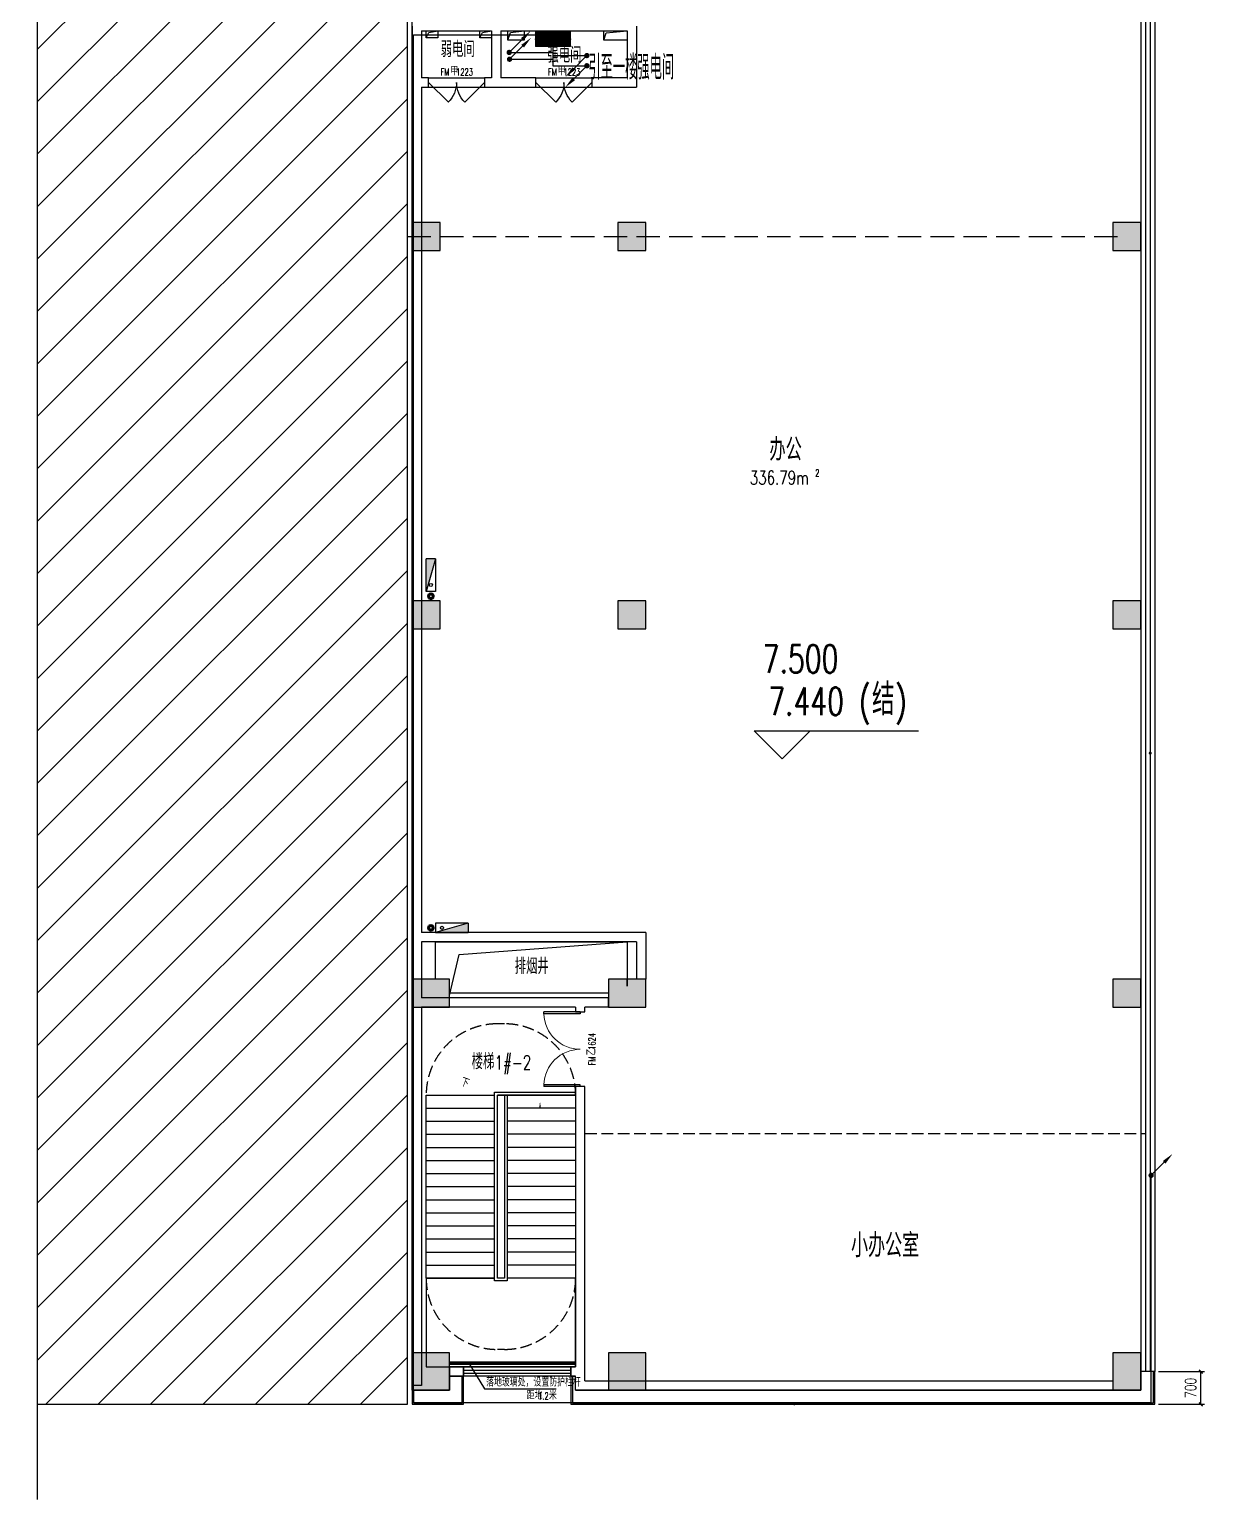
# Model space of a CAD drawing. Extents: x -474411 to 577939, y 0 to 1014176.
# Drawn here: x -92148 to -66990, y 739080 to 770554 of the extents above; entities that cross this region are included whole.
import ezdxf
from ezdxf.enums import TextEntityAlignment as Align

# ---------------------------------------------------------------- set-up
doc = ezdxf.new("R2010")
doc.units = 0
doc.header["$LTSCALE"] = 1000
doc.header["$MEASUREMENT"] = 0
doc.linetypes.add('DASH', pattern=[0.35, 0.25, -0.1])
doc.layers.get('Defpoints').update_dxf_attribs({"color": 210})
doc.layers.add('.灯具', color=3, linetype='Continuous', lineweight=25)
doc.layers.add('LG-ZF消防', color=1, linetype='Continuous', lineweight=60)
for name, color, linetype in [('A-AXIS-DP', 126, 'Continuous'), ('A-AXIS-SYMB', 3, 'Continuous'), ('A-CURTAIN', 134, 'Continuous'), ('A-HATCH-2', 251, 'Continuous'), ('A-HRAIL', 173, 'Continuous'), ('A-STAIR', 150, 'Continuous'), ('A-TEXT', 61, 'Continuous'), ('A-WINDOW', 140, 'Continuous'), ('A-防火门窗', 1, 'Continuous'), ('AS-COLN', 6, 'Continuous'), ('AS-WALL', 40, 'Continuous'), ('AS-结构边线层', 200, 'Continuous'), ('CURTWALL', 4, 'Continuous'), ('DIM_SYMB', 3, 'Continuous'), ('EQUIP-箱柜', 3, 'Continuous'), ('LWIRE', 4, 'Continuous'), ('PUB_HATCH', 8, 'Continuous'), ('PUB_TEXT', 7, 'Continuous'), ('SB_ZF消火栓', 10, 'Continuous'), ('建-房间', 7, 'Continuous'), ('建-文字', 7, 'Continuous'), ('建-标高', 3, 'Continuous'), ('建-窗', 4, 'Continuous'), ('建-箭头', 3, 'Continuous'), ('建-门窗编号', 7, 'Continuous'), ('照明-灯具', 3, 'Continuous')]:
    doc.layers.add(name, color=color, linetype=linetype)
doc.styles.add('_TCH_DIM', font='SIMPLEX', dxfattribs={"bigfont": 'GBCBIG'})
doc.styles.add('_TCH_DIM_T3', font='SIMPLEX', dxfattribs={"width": 0.705882, "bigfont": 'GBCBIG'})
doc.styles.add('_TEL_DIM', font='SIMPLEX', dxfattribs={"width": 0.8, "height": 3.5, "bigfont": 'HZTXT'})
doc.styles.add('A-AREA', font='SIMPLEX', dxfattribs={"bigfont": 'GBCBIG'})
doc.styles.add('A-STANDARD', font='SIMPLEX', dxfattribs={"bigfont": 'GBCBIG'})
doc.styles.add('A-WIN-LABEL', font='SIMPLEX', dxfattribs={"bigfont": 'GBCBIG'})
doc.styles.get("Standard").update_dxf_attribs({"font": 'gbenor.shx', "bigfont": 'gbcbig.shx'})
doc.dimstyles.new('_TCH_ARCH&&80', dxfattribs={"dimtxt": 238, "dimasz": 80, "dimexe": 80, "dimexo": 80, "dimgap": 101, "dimtad": 1, "dimdec": 0, "dimzin": 0, "dimdsep": 46, "dimtxsty": '_TCH_DIM_T3', "dimblk": 'ARCHTICK', "dimcen": 0.09, "dimclrt": 7, "dimazin": 2, "dimtfac": 1, "dimtdec": 0, "dimtix": 1, "dimtmove": 2, "dimatfit": 3, "dimfxl": 0, "dimtolj": 1, "dimtzin": 0, "dimarcsym": 0})

# ---------------------------------------------------------------- blocks, each defined once
blk = doc.blocks.new('43243')
at = {"layer": 'AS-结构边线层', "color": 8}
for points in [[(-68354, 818320), (-68354, 782920), (-70554, 782920), (-70554, 774520), (-68354, 774520), (-68354, 741420), (-80454, 741420), (-80454, 741720), (-80554, 741720), (-80554, 741920), (-82854, 741920), (-82854, 741720), (-83154, 741720), (-83154, 741420), (-83954, 741420), (-83954, 741420), (-83954, 832020)], [(-83654, 770370), (-83600, 770490), (-83404, 770520)], [(-82504, 770370), (-82450, 770490), (-82254, 770520)], [(-81904, 770320), (-81850, 770490), (-81554, 770520)], [(-79854, 770320), (-79800, 770480), (-79354, 770520)], [(-83154, 749870), (-82950, 750750), (-79354, 751020)]]:
    blk.add_lwpolyline(points, dxfattribs=at)
for points in [[(-83654, 770520), (-83404, 770520), (-83404, 770370), (-83654, 770370)], [(-82504, 770520), (-82254, 770520), (-82254, 770370), (-82504, 770370)], [(-81904, 770520), (-81554, 770520), (-81554, 770320), (-81904, 770320)], [(-79854, 770520), (-79354, 770520), (-79354, 770320), (-79854, 770320)], [(-83454, 751020), (-79354, 751020), (-79354, 750070), (-79354, 750220), (-79754, 750220), (-79754, 749920), (-83154, 749920), (-83154, 750220), (-83454, 750220), (-83454, 750220)]]:
    blk.add_lwpolyline(points, close=True, dxfattribs=at)
blk = doc.blocks.new('234243242332')
at = {"layer": 'SB_ZF消火栓'}
for points in [[(-83654, 758520), (-83654, 759220), (-83454, 759220)], [(-83454, 751220), (-82754, 751220), (-82754, 751420)]]:
    blk.add_hatch(color=8, dxfattribs=at).paths.add_polyline_path(points)
at = {"layer": 'LG-ZF消防', "color": 8, "linetype": 'Continuous'}
for centre in [(-83554, 758420), (-83554, 751320)]:
    blk.add_circle(centre, 50, dxfattribs=at)
at = {"layer": 'SB_ZF消火栓', "color": 8}
for p, q in [((-83654, 758520), (-83654, 759220)), ((-83454, 759220), (-83654, 759220)), ((-83454, 759220), (-83654, 758520)), ((-83454, 759220), (-83454, 758520)), ((-83454, 758520), (-83654, 758520)), ((-82754, 751420), (-83454, 751420)), ((-83454, 751420), (-83454, 751220)), ((-82754, 751420), (-83454, 751220)), ((-82754, 751420), (-82754, 751220)), ((-83454, 751220), (-82754, 751220))]:
    blk.add_line(p, q, dxfattribs=at)
for centre in [(-83554, 758660), (-83314, 751320)]:
    blk.add_circle(centre, 32.5, dxfattribs=at)
blk = doc.blocks.new('w4324323333')
at = {"layer": 'AS-COLN', "color": 8}
for p, q in [((-83354, 766420), (-83954, 766420)), ((-83954, 766420), (-83954, 765820)), ((-83354, 765820), (-83354, 766420)), ((-78954, 766420), (-79554, 766420)), ((-79554, 766420), (-79554, 765820)), ((-78954, 765820), (-78954, 766420)), ((-68354, 766420), (-68954, 766420)), ((-68954, 766420), (-68954, 765820)), ((-68354, 765820), (-68354, 766420)), ((-83954, 765820), (-83354, 765820)), ((-79554, 765820), (-78954, 765820)), ((-68954, 765820), (-68354, 765820)), ((-83354, 758320), (-83954, 758320)), ((-83954, 758320), (-83954, 757720)), ((-83354, 757720), (-83354, 758320)), ((-78954, 758320), (-79554, 758320)), ((-79554, 758320), (-79554, 757720)), ((-78954, 757720), (-78954, 758320)), ((-68354, 758320), (-68954, 758320)), ((-68954, 758320), (-68954, 757720)), ((-68354, 757720), (-68354, 758320)), ((-83954, 757720), (-83354, 757720)), ((-79554, 757720), (-78954, 757720)), ((-68954, 757720), (-68354, 757720)), ((-83154, 750220), (-83954, 750220)), ((-83954, 750220), (-83954, 749620)), ((-83154, 749620), (-83154, 750220)), ((-78954, 750220), (-79754, 750220)), ((-79754, 750220), (-79754, 749620)), ((-78954, 749620), (-78954, 750220)), ((-68354, 750220), (-68954, 750220)), ((-68954, 750220), (-68954, 749620)), ((-68354, 749620), (-68354, 750220)), ((-83954, 749620), (-83154, 749620)), ((-79754, 749620), (-78954, 749620)), ((-68954, 749620), (-68354, 749620)), ((-83154, 742220), (-83954, 742220)), ((-83954, 742220), (-83954, 741420)), ((-83154, 741420), (-83154, 742220)), ((-78954, 742220), (-79754, 742220)), ((-79754, 742220), (-79754, 741420)), ((-78954, 741420), (-78954, 742220)), ((-68354, 742220), (-68954, 742220)), ((-68954, 742220), (-68954, 741420)), ((-68354, 741420), (-68354, 742220)), ((-83954, 741420), (-83154, 741420)), ((-79754, 741420), (-78954, 741420)), ((-68954, 741420), (-68354, 741420))]:
    blk.add_line(p, q, dxfattribs=at)
blk = doc.blocks.new('_ArchTick')
at = {"color": 0, "linetype": 'ByBlock', "const_width": 0.4}
blk.add_lwpolyline([(-0.5, -0.5), (0.5, 0.5)], dxfattribs=at)
blk = doc.blocks.new('*D965')
at = {"layer": 'A-AXIS-DP', "color": 0, "lineweight": -2}
for p, q in [((-67974, 741820), (-66990, 741820)), ((-67070, 741120), (-67070, 741820)), ((-67974, 741120), (-66990, 741120))]:
    blk.add_line(p, q, dxfattribs=at)
at = {"layer": 'Defpoints', "color": 0}
for p in [(-68054, 741820), (-67070, 741820), (-68054, 741120)]:
    blk.add_point(p, dxfattribs=at)
at = {"layer": 'A-AXIS-DP', "color": 0, "lineweight": -2, "xscale": 80, "yscale": 80, "zscale": 80}
for p, rotation in [((-67070, 741820), 90), ((-67070, 741120), 270)]:
    blk.add_blockref('_ArchTick', p, dxfattribs=dict(at, rotation=rotation))
at = {"layer": 'A-AXIS-DP', "color": 7, "insert": (-67290, 741470), "char_height": 238, "attachment_point": 5, "rotation": 90, "style": '_TCH_DIM_T3'}
blk.add_mtext('\\A1;700', dxfattribs=at)
blk = doc.blocks.new('WINDOW2DLIB$DYNSTYLE$00000005')
at = {"color": 0}
for points in [[(-0.5, 0.5), (-0.5, -0.5)], [(-0.5, 0.5), (0.5, 0.5)], [(0.5, -0.5), (0.5, 0.5)], [(0.5, 0.167), (-0.5, 0.167)], [(0.5, -0.167), (-0.5, -0.167)], [(-0.5, -0.5), (0.5, -0.5)]]:
    blk.add_lwpolyline(points, dxfattribs=at)
blk = doc.blocks.new('$DorLib2D$00000116')
at = {"color": 0}
for p, q in [((-0.5, 0), (-0.146, 0.354)), ((0.5, 0), (0.146, 0.354))]:
    blk.add_line(p, q, dxfattribs=at)
for centre, start, end in [((-0.5, 0), 0, 45), ((0.5, 0), 135, 180)]:
    blk.add_arc(centre, 0.5, start, end, dxfattribs=at)
blk = doc.blocks.new('99平面图例外参$0$$LinePat$圆环')
at = {"color": 8}
for points in [[(0, 150), (300, 150)], [(0, 0), (300, 0)], [(0, -150), (300, -150)]]:
    blk.add_lwpolyline(points, dxfattribs=at)
blk.add_circle((150, 0), 150, dxfattribs=at)
blk = doc.blocks.new('*X1728')
at = {"color": 0}
for p, q in [((-250, 33), (-83, 200)), ((-250, 68), (-118, 200)), ((-250, 104), (-154, 200)), ((-250, 139), (-189, 200)), ((-250, 174), (-224, 200)), ((-247, 0), (-47, 200)), ((-212, 0), (-12, 200)), ((-177, 0), (23, 200)), ((-141, 0), (59, 200)), ((-106, 0), (94, 200)), ((-71, 0), (129, 200)), ((-35, 0), (165, 200)), ((0, 0), (200, 200)), ((35, 0), (235, 200)), ((71, 0), (250, 179)), ((106, 0), (250, 144)), ((141, 0), (250, 109)), ((177, 0), (250, 73)), ((212, 0), (250, 38)), ((247, 0), (250, 3))]:
    blk.add_line(p, q, dxfattribs=at)
blk = doc.blocks.new('$equip$00002943')
for p, q in [((-0.75, 0.6), (-0.75, 0)), ((0.75, 0.6), (-0.75, 0.6)), ((-0.75, 0), (0.75, 0)), ((0.75, 0), (0.75, 0.6))]:
    blk.add_line(p, q)
for points, const_width in [([(-0.75, 0.3), (0.75, 0.3)], 0.6), ([(-0.75, 0.6), (-0.75, 0), (0.75, 0), (0.75, 0.6), (-0.75, 0.6), (-0.75, 0)], 0.04)]:
    blk.add_lwpolyline(points, dxfattribs=dict(const_width=const_width))
for p in [(-0.75, 0.3), (0, 0.6), (0, 0), (0.75, 0.3)]:
    blk.add_point(p)
at = {"xscale": 0.00300000000061118, "yscale": 0.00300000000061118, "zscale": 0.00300000000061118}
blk.add_blockref('*X1728', (0, 0), dxfattribs=at)
at = {"color": 7, "style": '_TEL_DIM', "flags": 1}
for tag in ['A', 'REMARK']:
    blk.add_attdef(tag, text='', height=0.00002, dxfattribs=at).set_placement((0, 0), align=Align.MIDDLE_CENTER)
blk = doc.blocks.new('$TelecSys$00000079')
for p, q in [((0.7, 0.7), (0, 0)), ((0.104, 0.104), (0.104, 0.104)), ((-0.104, -0.104), (-0.104, -0.104))]:
    blk.add_line(p, q)
at = {"const_width": 0.142}
blk.add_lwpolyline([(-0.071, 0, 1), (0.071, 0, 1)], format="xyb", close=True, dxfattribs=at)
blk.add_solid([(0.63, 0.77), (0.77, 0.63), (1.15, 1.15)])
at = {"width": 0.8, "flags": 9}
blk.add_attdef('A', (0, 0), '', height=0.00002, dxfattribs=at)
blk = doc.blocks.new('$TelecSys$00000080')
for p, q in [((-0.7, -0.7), (0, 0)), ((0.104, 0.104), (0.104, 0.104)), ((-0.104, -0.104), (-0.104, -0.104))]:
    blk.add_line(p, q)
at = {"const_width": 0.142}
blk.add_lwpolyline([(0.071, 0, 1), (-0.071, 0, 1)], format="xyb", close=True, dxfattribs=at)
blk.add_solid([(-0.63, -0.77), (-0.77, -0.63), (-1.15, -1.15)])
at = {"width": 0.8, "flags": 9}
blk.add_attdef('A', (0, 0), '', height=0.00002, rotation=180, dxfattribs=at)

msp = doc.modelspace()

# ---------------------------------------------------------------- hatches: boundary and pattern name
at = {"layer": 'A-HATCH-2'}
h = msp.add_hatch(dxfattribs=at)
h.set_pattern_fill('ANSI31', color=8, scale=500)
h.set_pattern_definition([(45, (0, 0), (-561.266, 561.266), [])])
h.paths.add_polyline_path([(-84054.2, 832520), (-91980, 832520), (-91980, 741120), (-84054.2, 741120)])
at = {"layer": 'A-WINDOW'}
h = msp.add_hatch(dxfattribs=at)
h.set_pattern_fill('ANSI31', color=8, scale=100)
h.set_pattern_definition([(45, (0, 0), (-112.253202, 112.253202), [])])
edge = h.paths.add_edge_path()
edge.add_line((-91980, 835400), (-91980, 787330))
edge.add_line((-91980, 787330), (-91812, 787268.9))
edge.add_line((-91812, 787268.9), (-92148, 787209.6))
edge.add_line((-92148, 787209.6), (-91980, 787150))
edge.add_line((-91980, 787150), (-91980, 739080))
at = {"layer": 'PUB_HATCH'}
for points in [[(-83954.2, 765820), (-83354.2, 765820), (-83354.2, 766420), (-83954.2, 766420)], [(-79554.2, 765820), (-78954.2, 765820), (-78954.2, 766420), (-79554.2, 766420)], [(-68954.2, 765820), (-68354.2, 765820), (-68354.2, 766420), (-68954.2, 766420)], [(-83954.2, 757720), (-83354.2, 757720), (-83354.2, 758320), (-83954.2, 758320)], [(-79554.2, 757720), (-78954.2, 757720), (-78954.2, 758320), (-79554.2, 758320)], [(-68954.2, 757720), (-68354.2, 757720), (-68354.2, 758320), (-68954.2, 758320)], [(-83954.2, 749620), (-83154.2, 749620), (-83154.2, 750220), (-83954.2, 750220)], [(-79754.2, 749620), (-78954.2, 749620), (-78954.2, 750220), (-79754.2, 750220)], [(-68954.2, 749620), (-68354.2, 749620), (-68354.2, 750220), (-68954.2, 750220)], [(-83954.2, 741420), (-83154.2, 741420), (-83154.2, 742220), (-83954.2, 742220)], [(-79754.2, 741420), (-78954.2, 741420), (-78954.2, 742220), (-79754.2, 742220)], [(-68354.2, 741420), (-68354.2, 742220), (-68954.2, 742220), (-68954.2, 741420)]]:
    msp.add_hatch(color=8, dxfattribs=at).paths.add_polyline_path(points)

# ---------------------------------------------------------------- linework, layer by layer
for p, q in [((-80354.2, 749520), (-81134.2, 749520)), ((-81134.2, 749480), (-81134.2, 749520)), ((-80354.2, 749480), (-81134.2, 749480)), ((-80354.2, 749520), (-80354.2, 749480)), ((-80354.2, 747960), (-81134.2, 747960)), ((-81134.2, 747960), (-81134.2, 747920)), ((-80354.2, 747920), (-81134.2, 747920)), ((-80354.2, 747920), (-80354.2, 747960))]:
    msp.add_line(p, q)
at = {"lineweight": 13}
for centre, start_param, end_param in [((-80354.2, 749500), 0.811042, 2.3561945), ((-80354.2, 747940), -0.7853982, 0.7597543)]:
    msp.add_ellipse(centre, major_axis=(-551.5, 551.5), ratio=1, start_param=start_param, end_param=end_param, dxfattribs=at)
at = {"layer": 'A-AXIS-DP', "color": 8, "linetype": 'DASH'}
for p, q in [((-81979.2, 749265), (-82129.2, 749265)), ((-81979.2, 742295), (-82129.2, 742295))]:
    msp.add_line(p, q, dxfattribs=at)
for points in [[(-83654.2, 747740, -0.4142136), (-82129.2, 749265)], [(-80454.2, 747740, 0.4142136), (-81979.2, 749265)], [(-83654.2, 743820, 0.4142136), (-82129.2, 742295)], [(-80454.2, 743820, -0.4142136), (-81979.2, 742295)]]:
    msp.add_lwpolyline(points, format="xyb", dxfattribs=at)
at = {"layer": 'A-AXIS-SYMB', "color": 8}
msp.add_lwpolyline([(-91980, 835400), (-91980, 787330), (-91812, 787268.9), (-92148, 787209.6), (-91980, 787150), (-91980, 739080)], dxfattribs=at)
at = {"layer": 'A-AXIS-SYMB', "color": 8, "const_width": 32}
for points in [[(-68162.7, 755046.4, 1), (-68145.7, 755073.6, 1)], [(-75778.5, 741143.6, 1), (-75761.5, 741116.4, 1)]]:
    msp.add_lwpolyline(points, format="xyb", close=True, dxfattribs=at)
at = {"layer": 'A-CURTAIN', "color": 8}
for points in [[(-83954.2, 741420), (-83954.2, 741120), (-82854.2, 741120), (-82854.2, 741720)], [(-83924.2, 741420), (-83924.2, 741150), (-82884.2, 741150), (-82884.2, 741720)], [(-80554.2, 741720), (-80554.2, 741120), (-68054.2, 741120), (-68054.2, 741820)], [(-80524.2, 741720), (-80524.2, 741150), (-68084.2, 741150), (-68084.2, 741820)]]:
    msp.add_lwpolyline(points, dxfattribs=at)
at = {"layer": 'A-HATCH-2', "color": 8}
msp.add_lwpolyline([(-84054.2, 832520), (-91980, 832520), (-91980, 741120), (-84054.2, 741120)], close=True, dxfattribs=at)
at = {"layer": 'A-STAIR', "color": 8}
for p, q in [((-83654.2, 743820), (-83654.2, 747740)), ((-83654.2, 747740), (-82189.2, 747740)), ((-82189.2, 743760), (-82189.2, 747800)), ((-82189.2, 747800), (-80454.2, 747800)), ((-82129.2, 743820), (-82129.2, 747740)), ((-82129.2, 743820), (-82129.2, 747740)), ((-82129.2, 747740), (-80454.2, 747740)), ((-81979.2, 747740), (-82129.2, 747740)), ((-81979.2, 747740), (-81979.2, 743820)), ((-81919.2, 747740), (-81979.2, 747740)), ((-81979.2, 747740), (-81979.2, 743820)), ((-81919.2, 747740), (-81979.2, 747740)), ((-80454.2, 747740), (-81919.2, 747740)), ((-81919.2, 747740), (-81919.2, 743760)), ((-80454.2, 747800), (-80454.2, 747740)), ((-80454.2, 747740), (-80454.2, 743820)), ((-83654.2, 747460), (-82189.2, 747460)), ((-80454.2, 747460), (-81919.2, 747460)), ((-83654.2, 747180), (-82189.2, 747180)), ((-83654.2, 746900), (-82189.2, 746900)), ((-80454.2, 747180), (-81919.2, 747180)), ((-80454.2, 746900), (-81919.2, 746900)), ((-83654.2, 746620), (-82189.2, 746620)), ((-80454.2, 746620), (-81919.2, 746620)), ((-83654.2, 746340), (-82189.2, 746340)), ((-80454.2, 746340), (-81919.2, 746340)), ((-83654.2, 746060), (-82189.2, 746060)), ((-80454.2, 746060), (-81919.2, 746060)), ((-83654.2, 745780), (-82189.2, 745780)), ((-80454.2, 745780), (-81919.2, 745780)), ((-83654.2, 745500), (-82189.2, 745500)), ((-80454.2, 745500), (-81919.2, 745500)), ((-83654.2, 745220), (-82189.2, 745220)), ((-80454.2, 745220), (-81919.2, 745220)), ((-83654.2, 744940), (-82189.2, 744940)), ((-80454.2, 744940), (-81919.2, 744940)), ((-83654.2, 744660), (-82189.2, 744660)), ((-83654.2, 744380), (-82189.2, 744380)), ((-80454.2, 744660), (-81919.2, 744660)), ((-80454.2, 744380), (-81919.2, 744380)), ((-83654.2, 744100), (-82189.2, 744100)), ((-80454.2, 744100), (-81919.2, 744100)), ((-83654.2, 743820), (-82189.2, 743820)), ((-83654.2, 743820), (-83654.2, 741920)), ((-82189.2, 743820), (-83654.2, 743820)), ((-81919.2, 743760), (-82189.2, 743760)), ((-81979.2, 743820), (-82129.2, 743820)), ((-81979.2, 743820), (-82129.2, 743820)), ((-80454.2, 743820), (-81919.2, 743820)), ((-80454.2, 743820), (-81919.2, 743820)), ((-80454.2, 741920), (-80454.2, 743820)), ((-83654.2, 741920), (-80454.2, 741920))]:
    msp.add_line(p, q, dxfattribs=at)
at = {"layer": 'A-防火门窗', "color": 8}
for p, q in [((-83604.2, 769520), (-82404.2, 769520)), ((-83604.2, 769320), (-82404.2, 769320)), ((-81304.2, 769520), (-80104.2, 769520)), ((-81304.2, 769320), (-80104.2, 769320))]:
    msp.add_line(p, q, dxfattribs=at)
at = {"layer": 'AS-WALL', "color": 8}
for p, q in [((-83954.2, 770620), (-83954.2, 769420)), ((-83754.2, 770520), (-82254.2, 770520)), ((-83754.2, 770520), (-83754.2, 769520)), ((-82254.2, 770520), (-82254.2, 769520)), ((-82054.2, 770520), (-79354.2, 770520)), ((-82054.2, 770520), (-82054.2, 769520)), ((-79354.2, 770520), (-79354.2, 769520)), ((-79154.2, 770620), (-79154.2, 769320)), ((-83954.2, 769420), (-83954.2, 751120)), ((-83604.2, 769520), (-83754.2, 769520)), ((-83754.2, 769320), (-83604.2, 769320)), ((-83754.2, 769320), (-83754.2, 751220)), ((-83604.2, 769320), (-83604.2, 769520)), ((-82254.2, 769520), (-82404.2, 769520)), ((-82404.2, 769520), (-82404.2, 769320)), ((-82404.2, 769320), (-82154.2, 769320)), ((-82154.2, 769320), (-81304.2, 769320)), ((-81304.2, 769520), (-82054.2, 769520)), ((-81304.2, 769320), (-81304.2, 769520)), ((-79354.2, 769520), (-80104.2, 769520)), ((-80104.2, 769520), (-80104.2, 769320)), ((-80104.2, 769320), (-79154.2, 769320)), ((-83954.2, 751120), (-83954.2, 749720)), ((-78954.2, 751220), (-83754.2, 751220)), ((-79154.2, 751020), (-83754.2, 751020)), ((-83754.2, 751020), (-83754.2, 749820)), ((-79154.2, 751020), (-79154.2, 750220)), ((-78954.2, 751220), (-78954.2, 750220)), ((-78954.2, 750220), (-79154.2, 750220)), ((-83954.2, 749720), (-83954.2, 741520)), ((-80354.2, 749820), (-83754.2, 749820)), ((-79754.2, 749820), (-80354.2, 749820)), ((-79754.2, 749620), (-79754.2, 749820)), ((-80454.2, 749620), (-83754.2, 749620)), ((-83754.2, 749620), (-83754.2, 741520)), ((-80454.2, 749620), (-80454.2, 749520)), ((-80454.2, 749520), (-80254.2, 749520)), ((-79754.2, 749620), (-80254.2, 749620)), ((-80254.2, 749520), (-80254.2, 749620)), ((-80254.2, 747920), (-80454.2, 747920)), ((-80454.2, 747920), (-80454.2, 741920)), ((-80254.2, 741820), (-80254.2, 747920)), ((-82854.2, 741920), (-83154.2, 741920)), ((-83154.2, 741920), (-83154.2, 741720)), ((-82854.2, 741720), (-82854.2, 741920)), ((-80454.2, 741920), (-80554.2, 741920)), ((-80554.2, 741920), (-80554.2, 741720)), ((-83754.2, 741520), (-83954.2, 741520)), ((-83154.2, 741720), (-82854.2, 741720)), ((-80554.2, 741720), (-80454.2, 741720)), ((-80454.2, 741420), (-80454.2, 741720)), ((-80254.2, 741620), (-80254.2, 741820)), ((-80254.2, 741620), (-68954.2, 741620)), ((-68954.2, 741620), (-68954.2, 741420)), ((-80454.2, 741420), (-68954.2, 741420))]:
    msp.add_line(p, q, dxfattribs=at)
at = {"layer": 'AS-WALL', "color": 8, "linetype": 'DASH', "ltscale": 2}
msp.add_lwpolyline([(-84054.2, 766120), (-68654.2, 766120)], dxfattribs=at)
at = {"layer": 'AS-WALL', "color": 8, "linetype": 'DASH'}
msp.add_lwpolyline([(-80254.2, 746920), (-68254.2, 746920)], dxfattribs=at)
at = {"layer": 'CURTWALL', "color": 8}
for p, q in [((-68254.2, 774220), (-68254.2, 741820)), ((-68154.2, 774220), (-68154.2, 741820)), ((-68054.2, 774220), (-68054.2, 741820)), ((-68054.2, 741820), (-68354.2, 741820))]:
    msp.add_line(p, q, dxfattribs=at)
at = {"layer": 'DIM_SYMB', "color": 8}
for p, q in [((-82738.8, 741999.5), (-82405.9, 741451.1)), ((-82405.9, 741451.1), (-80869.3, 741451.1))]:
    msp.add_line(p, q, dxfattribs=at)
at = {"layer": 'DIM_SYMB', "color": 8, "const_width": 20}
msp.add_lwpolyline([(-82744, 742008.1, 1), (-82733.6, 741991, 1)], format="xyb", close=True, dxfattribs=at)
at = {"layer": '建-标高', "color": 8}
for p, q in [((-76031.4, 754940), (-76631.4, 755540)), ((-76631.4, 755540), (-73111.4, 755540)), ((-76031.4, 754940), (-75431.4, 755540))]:
    msp.add_line(p, q, dxfattribs=at)
at = {"layer": '建-箭头', "color": 8}
msp.add_lwpolyline([(-82891.7, 747880, 0, 0, 0), (-82891.7, 742870, 0, 0, 0), (-81216.7, 742870, 0, 0, 0), (-81216.7, 747600, 0, 40, 0), (-81216.7, 747450, 0, 0, 0)], format="xyseb", dxfattribs=at)
at = {"layer": '照明-灯具', "color": 1, "ltscale": 500}
for p, q in [((-80941.6, 770192.1), (-80941.6, 769774.7)), ((-81877, 770060.7), (-80941.6, 770060.7)), ((-81868.8, 769914.8), (-80941.6, 769914.8)), ((-80941.6, 769992.8), (-80214.9, 769992.8)), ((-80941.6, 769774.7), (-80214.9, 769774.7))]:
    msp.add_line(p, q, dxfattribs=at)
msp.add_lwpolyline([(-68142.5, 746027.8), (-68142.5, 741150), (-83924.2, 741150), (-83924.2, 770436.9), (-81316.6, 770436.9)], dxfattribs=at)

# ---------------------------------------------------------------- block references
at = {"layer": 'A-HRAIL', "color": 8, "xscale": 0.166666667564121, "yscale": 0.166666667564121, "zscale": 0.166666667564121, "rotation": 180}
for p in [(-83104.2, 741995), (-83054.2, 741995), (-83004.2, 741995), (-82954.2, 741995), (-82904.2, 741995), (-82854.2, 741995), (-82804.2, 741995), (-82754.2, 741995), (-82704.2, 741995), (-82654.2, 741995), (-82604.2, 741995), (-82554.2, 741995), (-82504.2, 741995), (-82454.2, 741995), (-82404.2, 741995), (-82354.2, 741995), (-82304.2, 741995), (-82254.2, 741995), (-82204.2, 741995), (-82154.2, 741995), (-82104.2, 741995), (-82054.2, 741995), (-82004.2, 741995), (-81954.2, 741995), (-81904.2, 741995), (-81854.2, 741995), (-81804.2, 741995), (-81754.2, 741995), (-81704.2, 741995), (-81654.2, 741995), (-81604.2, 741995), (-81554.2, 741995), (-81504.2, 741995), (-81454.2, 741995), (-81404.2, 741995), (-81354.2, 741995), (-81304.2, 741995), (-81254.2, 741995), (-81204.2, 741995), (-81154.2, 741995), (-81104.2, 741995), (-81054.2, 741995), (-81004.2, 741995), (-80954.2, 741995), (-80904.2, 741995), (-80854.2, 741995), (-80804.2, 741995), (-80754.2, 741995), (-80704.2, 741995), (-80654.2, 741995), (-80604.2, 741995), (-80554.2, 741995), (-80504.2, 741995), (-80454.2, 741995)]:
    msp.add_blockref('99平面图例外参$0$$LinePat$圆环', p, dxfattribs=at)
at = {"layer": 'A-WINDOW', "color": 8}
msp.add_blockref('43243', (0, 0), dxfattribs=at)
at = {"layer": 'A-防火门窗', "color": 8, "xscale": 1200, "yscale": -1200, "zscale": 199.9999999999999}
for p, rotation in [((-83004.2, 769420), 359.9999999991917), ((-80704.2, 769420), 359.9999999991927)]:
    msp.add_blockref('$DorLib2D$00000116', p, dxfattribs=dict(at, rotation=rotation))
at = {"layer": 'AS-COLN', "color": 8}
msp.add_blockref('w4324323333', (0, 0), dxfattribs=at)
at = {"layer": 'EQUIP-箱柜', "ltscale": 500, "xscale": 500, "yscale": 500, "zscale": 500}
msp.add_blockref('$equip$00002943', (-80941.6, 770192.1), dxfattribs=at)
at = {"layer": 'LWIRE', "color": 1, "ltscale": 500, "xscale": 400, "yscale": 400, "zscale": 400}
for p in [(-81877, 770060.7), (-81868.8, 769914.8)]:
    msp.add_blockref('$TelecSys$00000079', p, dxfattribs=at)
at = {"layer": 'LWIRE', "color": 6, "ltscale": 500, "xscale": 400, "yscale": 400, "zscale": 400}
for name, p in [('$TelecSys$00000080', (-80214.9, 769992.8)), ('$TelecSys$00000080', (-80214.9, 769774.7)), ('$TelecSys$00000079', (-68134.4, 746021.9))]:
    msp.add_blockref(name, p, dxfattribs=at)
at = {"layer": 'SB_ZF消火栓', "color": 8, "linetype": 'Continuous'}
msp.add_blockref('234243242332', (0, 0), dxfattribs=at)
at = {"layer": '建-窗', "color": 8, "xscale": -2300.00001053614, "yscale": 199.9999999999999, "zscale": 199.9999999999999, "rotation": 2.382180919633192e-12}
msp.add_blockref('WINDOW2DLIB$DYNSTYLE$00000005', (-81704.2, 741820), dxfattribs=at)

# ---------------------------------------------------------------- texts
at = {"layer": '.灯具', "color": 7, "linetype": 'ByBlock', "style": '_TEL_DIM', "width": 0.5}
msp.add_text('引至一楼强电间', height=525, rotation=0.00525, dxfattribs=at).set_placement((-80182.8, 769479.6))
at = {"layer": 'A-TEXT', "color": 8, "style": 'A-STANDARD'}
msp.add_text('楼梯', height=337.59, dxfattribs=at).set_placement((-82680, 748290, -3701.9))
at = {"layer": 'A-TEXT', "color": 8, "style": 'A-STANDARD', "width": 0.705882}
msp.add_text('1#-2', height=297.5, dxfattribs=at).set_placement((-82188.5, 748290, -3701.9))
at = {"layer": 'A-防火门窗', "color": 8, "style": 'A-STANDARD'}
for s, p in [('弱电间', (-83343.4, 769960)), ('强电间', (-81059.2, 769840)), ('排烟井', (-81759.2, 750330))]:
    msp.add_text(s, height=337.59, dxfattribs=at).set_placement(p)
at = {"layer": 'PUB_TEXT', "color": 8, "width": 0.705882}
for s, height, style, p in [('7.500', 595, 'A-STANDARD', (-76450, 756780)), ('7.440', 595, 'A-STANDARD', (-76330, 755870)), ('(', 595, 'A-STANDARD', (-74390, 755870)), (')', 595, 'A-STANDARD', (-73618.5, 755870)), ('1.2', 148.75, '_TCH_DIM', (-81256.1, 741223.6))]:
    msp.add_text(s, height=height, dxfattribs=dict(at, style=style)).set_placement(p)
at = {"layer": 'PUB_TEXT', "color": 8}
for s, height, style, p in [('结', 675.2, 'A-STANDARD', (-74110, 755870)), ('落地玻璃处，设置防护栏杆', 168.794, '_TCH_DIM', (-82370.2, 741503.6)), ('距地', 168.79, '_TCH_DIM', (-81501.8, 741223.6)), ('米', 168.8, '_TCH_DIM', (-81026.1, 741223.6))]:
    msp.add_text(s, height=height, dxfattribs=dict(at, style=style)).set_placement(p)
at = {"layer": '建-房间', "color": 8, "style": 'A-AREA'}
msp.add_text('办公', height=482.27, dxfattribs=at).set_placement((-76306.5, 761320))
at = {"layer": '建-房间', "color": 8, "style": 'A-AREA', "width": 0.705882}
for s, height, p in [('336.79m', 297.5, (-76725, 760808.1)), ('2', 148.8, (-75325, 760983.1))]:
    msp.add_text(s, height=height, dxfattribs=at).set_placement(p)
at = {"layer": '建-房间', "color": 8}
msp.add_text('小办公室', height=506.38, dxfattribs=at).set_placement((-74559, 744269.4))
at = {"layer": '建-文字', "color": 8, "style": 'A-STANDARD'}
msp.add_text('下', height=168.8, rotation=339.92971, dxfattribs=at).set_placement((-82936.3, 747948.8))
at = {"layer": '建-门窗编号', "color": 8, "style": 'A-WIN-LABEL', "width": 0.705882}
for s, p in [('FM', (-83345.6, 769570)), ('1223', (-83012.7, 769570)), ('FM', (-81045.6, 769570)), ('1223', (-80712.7, 769570))]:
    msp.add_text(s, height=148.75, dxfattribs=at).set_placement(p)
at = {"layer": '建-门窗编号', "color": 8, "style": 'A-WIN-LABEL'}
for p in [(-83135.6, 769570), (-80835.6, 769570)]:
    msp.add_text('甲', height=168.8, dxfattribs=at).set_placement(p)
at = {"layer": '建-门窗编号', "color": 8, "style": 'A-WIN-LABEL', "width": 0.705882}
for s, p in [('1624', (-80029.2, 748708.9)), ('FM', (-80029.2, 748376.1))]:
    msp.add_text(s, height=148.75, rotation=90, dxfattribs=at).set_placement(p)
at = {"layer": '建-门窗编号', "color": 8, "style": 'A-WIN-LABEL'}
msp.add_text('乙', height=168.8, rotation=90, dxfattribs=at).set_placement((-80029.2, 748586.1))

# ---------------------------------------------------------------- dimensions: what is measured, and where the dimension line sits
at = {"layer": 'A-AXIS-DP', "color": 8}
dim = msp.add_aligned_dim(p1=(-68054.2, 741120), p2=(-68054.2, 741820), distance=-984.2, dimstyle='_TCH_ARCH&&80', dxfattribs=at)
dim.commit()
dim.dimension.update_dxf_attribs({"geometry": '*D965', "text_midpoint": (-67290, 741470)})

doc.saveas('drawing.dxf')
